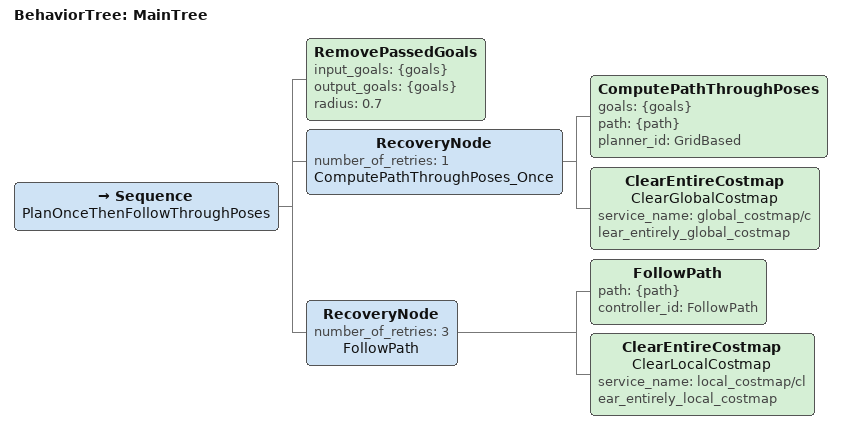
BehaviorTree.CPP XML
<root BTCPP_format="4" main_tree_to_execute="MainTree">
  <BehaviorTree ID="MainTree">
    <Sequence name="PlanOnceThenFollowThroughPoses">
      <RemovePassedGoals input_goals="{goals}" output_goals="{goals}" radius="0.7"/>

      <RecoveryNode number_of_retries="1" name="ComputePathThroughPoses_Once">
        <ComputePathThroughPoses goals="{goals}" path="{path}" planner_id="GridBased"/>
        <ClearEntireCostmap name="ClearGlobalCostmap"
                            service_name="global_costmap/clear_entirely_global_costmap"/>
      </RecoveryNode>

      <RecoveryNode number_of_retries="3" name="FollowPath">
        <FollowPath path="{path}" controller_id="FollowPath"/>
        <ClearEntireCostmap name="ClearLocalCostmap"
                            service_name="local_costmap/clear_entirely_local_costmap"/>
      </RecoveryNode>
    </Sequence>
  </BehaviorTree>
</root>
